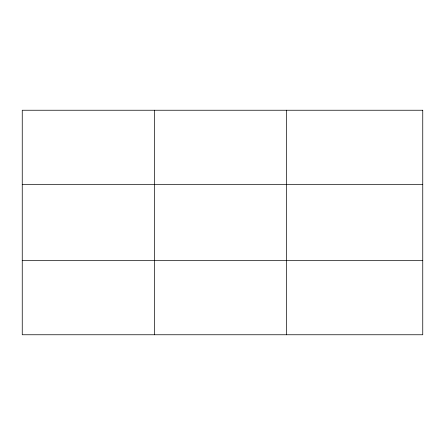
<?xml version="1.0" encoding="UTF-8"?>
<svg xmlns="http://www.w3.org/2000/svg" width="445" height="445" viewBox="0 0 445 445"><rect width="100%" height="100%" fill="white"/><g stroke="black" fill="none" stroke-linecap="round" stroke-linejoin="round"><path stroke-width="0.67" d="M154.415 334.757L154.415 110.243M286.58 334.757L286.58 110.243M22.25 184.33L422.75 184.33M22.25 260.67L422.75 260.67M422.75 110.243L422.75 334.757L22.25 334.757L22.25 110.243L422.75 110.243"/></g></svg>
